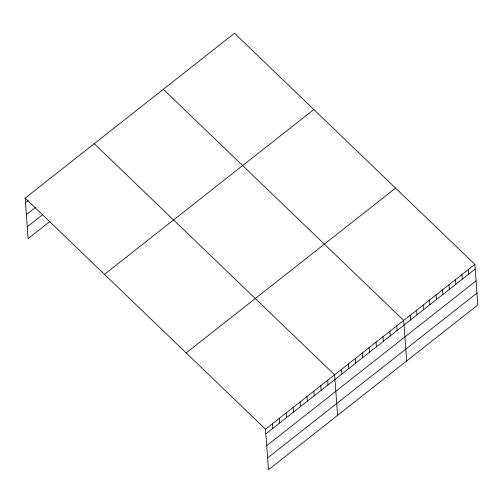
<?xml version="1.0" encoding="UTF-8"?>
<svg xmlns="http://www.w3.org/2000/svg" width="503" height="503" viewBox="0 0 503 503"><rect width="100%" height="100%" fill="white"/><g stroke="black" fill="none" stroke-linecap="round" stroke-linejoin="round"><path stroke-width="0.75" d="M25.15 198.088L234.511 33.255L474.876 264.371L477.85 304.912L268.489 469.745L265.515 429.204L25.15 198.088L28.124 238.629L50.004 221.402M25.49 202.734L28.369 200.471M26.363 214.58L35.575 207.33M27.256 226.784L42.799 214.548M104.473 274.355L313.828 109.522M186.192 352.936L395.553 188.103M265.515 429.204L474.876 264.371M265.854 433.85L475.216 269.017M266.728 445.696L476.083 280.863M267.621 457.9L476.982 293.067M163.324 89.301L403.689 320.411L406.669 360.953M94.237 143.695L334.602 374.81L337.582 415.346M468.4 269.463L468.746 274.116M461.93 274.563L462.27 279.209M455.46 279.655L455.8 284.302M448.99 284.748L449.33 289.401M442.521 289.847L442.86 294.494M436.044 294.94L436.39 299.587M429.575 300.033L429.914 304.68M423.105 305.132L423.444 309.779M416.635 310.225L416.974 314.872M410.165 315.318L410.505 319.965M396.785 325.856L397.125 330.502M389.875 331.295L390.215 335.941M382.965 336.733L383.305 341.38M376.055 342.172L376.395 346.819M369.145 347.611L369.491 352.257M362.235 353.049L362.581 357.696M355.332 358.488L355.671 363.135M348.422 363.927L348.761 368.58M341.512 369.365L341.851 374.018M327.692 380.249L328.038 384.896M320.788 385.688L321.128 390.334M313.878 391.127L314.218 395.773M306.968 396.565L307.308 401.212M300.058 402.004L300.398 406.65M293.148 407.443L293.494 412.089M286.238 412.881L286.584 417.534M279.335 418.326L279.674 422.973M272.425 423.765L272.764 428.411"/></g></svg>
